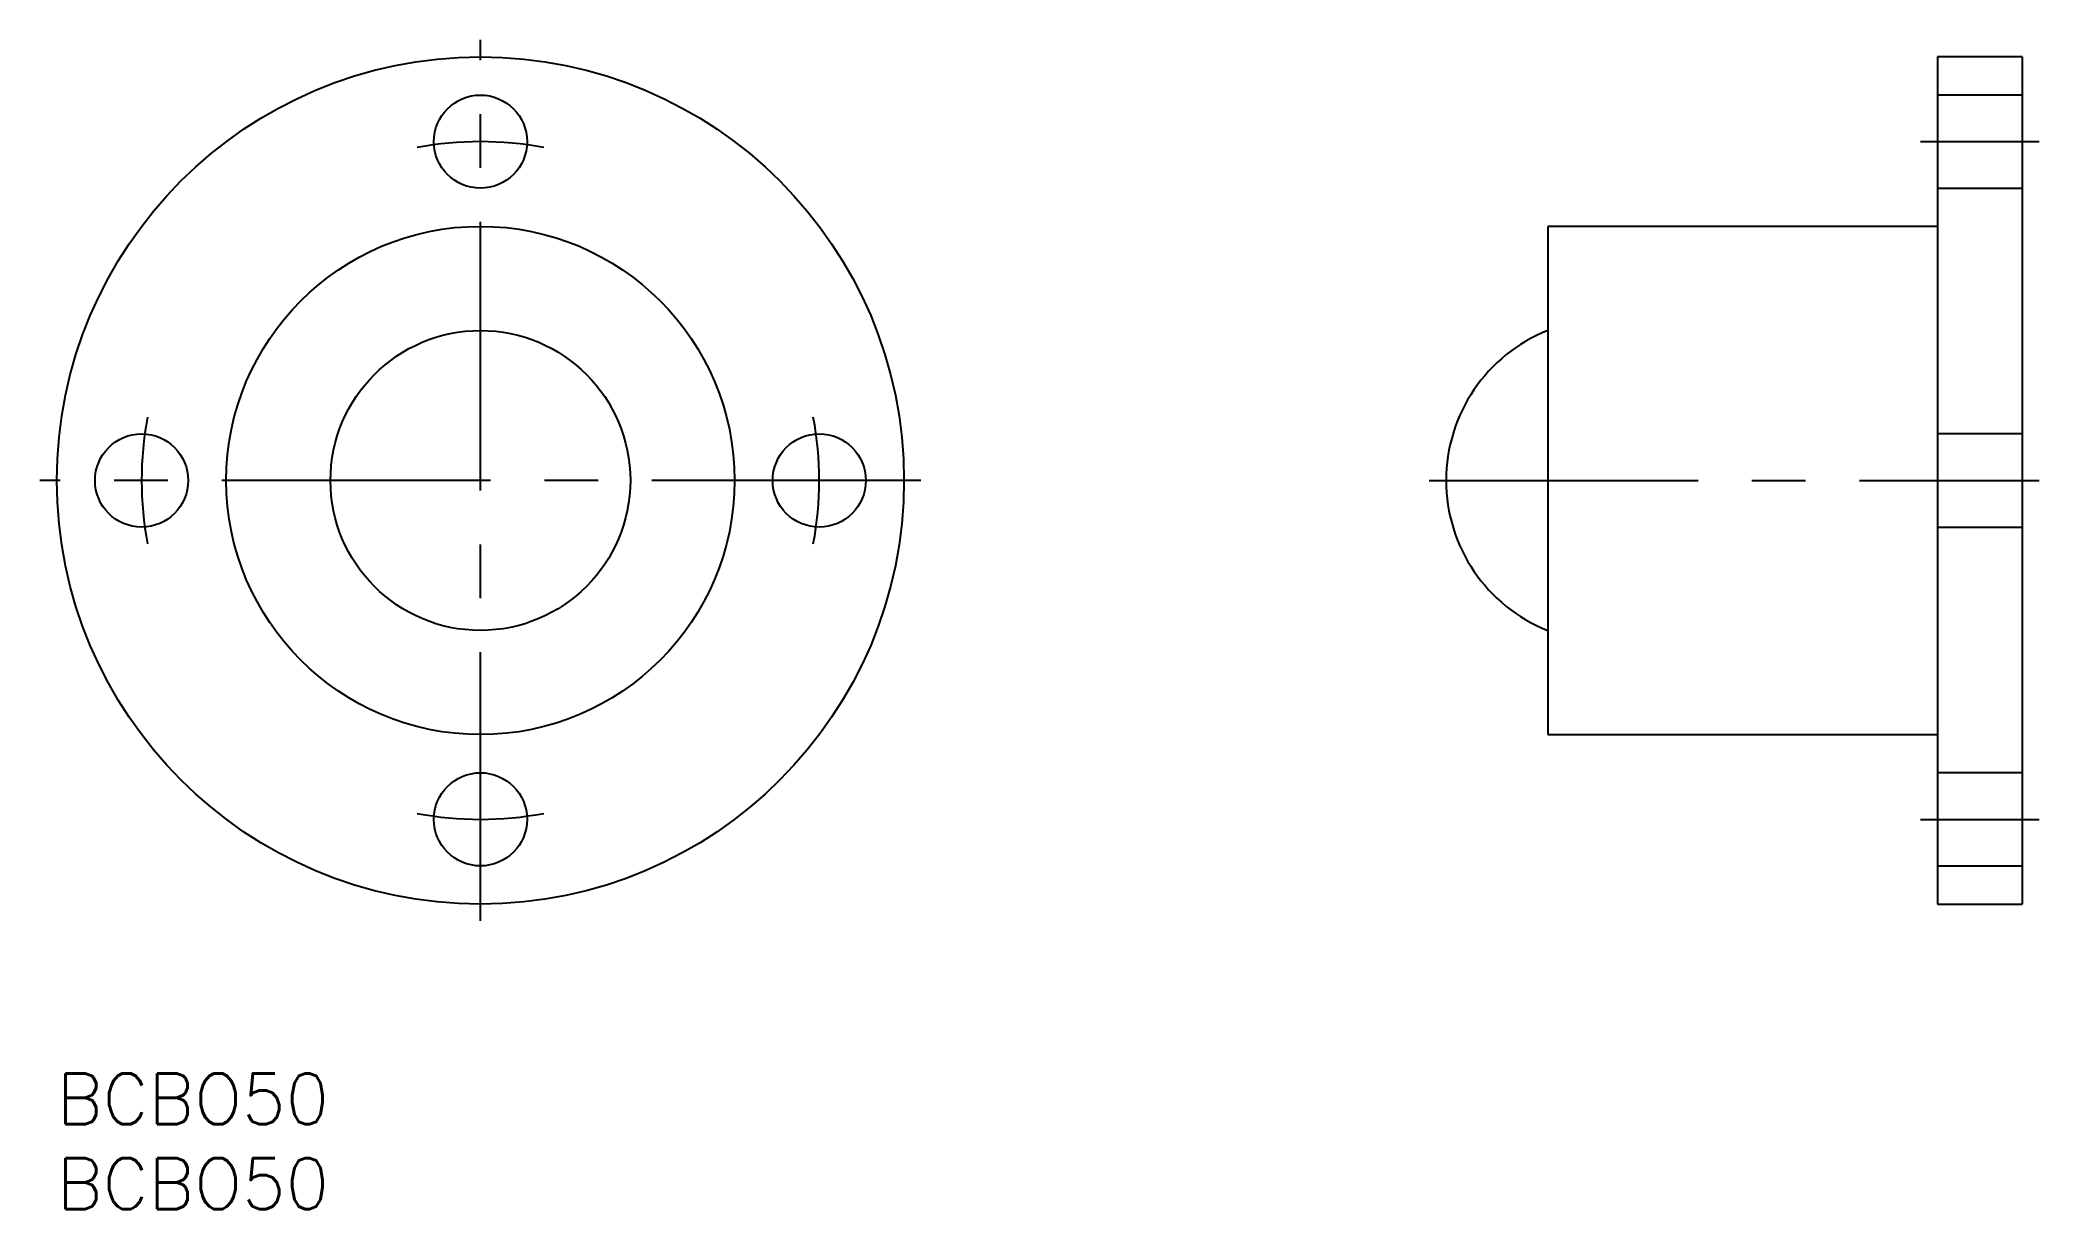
# Model space of a CAD drawing. Extents: x -1 to 117, y -8 to 61.
import ezdxf

# ---------------------------------------------------------------- set-up
doc = ezdxf.new("R2010")
doc.units = 0
doc.header["$LTSCALE"] = 0.5
doc.linetypes.add('CENTER', pattern=[50.8, 31.75, -6.35, 6.35, -6.35])
doc.linetypes.add('DASHED', pattern=[19.05, 12.7, -6.35])
for name, color, linetype in [('MSM_CENTER', 1, 'CENTER'), ('MSM_CONTINUOUS', 7, 'CONTINUOUS'), ('MSM_DASHED', 4, 'DASHED'), ('MSM_PART_NUMBER', 7, 'CONTINUOUS')]:
    doc.layers.add(name, color=color, linetype=linetype)
doc.styles.get("Standard").update_dxf_attribs({"font": 'txt.shx', "height": 3, "bigfont": 'bigfont.shx'})

# ---------------------------------------------------------------- blocks, each defined once
blk = doc.blocks.new('*U4')
at = {"layer": 'MSM_PART_NUMBER'}
blk.add_text('BCBO50', height=3, dxfattribs=at).set_placement((0, -3))
blk = doc.blocks.new('*U5')
at = {"layer": 'MSM_PART_NUMBER'}
blk.add_text('BCBO50', height=3, dxfattribs=at).set_placement((0, -8))

msp = doc.modelspace()

# ---------------------------------------------------------------- linework, layer by layer
at = {"layer": 'MSM_CENTER'}
for p, q in [((25, 9), (25, 61)), ((110, 55), (117, 55)), ((51, 35), (-1, 35)), ((81, 35), (117, 35)), ((110, 15), (117, 15))]:
    msp.add_line(p, q, dxfattribs=at)
for start, end in [(79.2412, 100.7588), (169.2412, 190.7588), (349.2412, 10.7588), (259.2412, 280.7588)]:
    msp.add_arc((25, 35), 20, start, end, dxfattribs=at)
at = {"layer": 'MSM_CONTINUOUS'}
for p, q in [((116, 60), (111, 60)), ((111, 60), (111, 10)), ((116, 60), (116, 10)), ((111, 50), (88, 50)), ((88, 50), (88, 20)), ((88, 20), (111, 20)), ((111, 10), (116, 10))]:
    msp.add_line(p, q, dxfattribs=at)
for centre, radius in [((25, 35), 25), ((25, 55), 2.75), ((25, 35), 15), ((25, 35), 8.85), ((5, 35), 2.75), ((45, 35), 2.75), ((25, 15), 2.75)]:
    msp.add_circle(centre, radius, dxfattribs=at)
msp.add_arc((91.53, 35), 9.53, 111.7205, 248.2795, dxfattribs=at)
at = {"layer": 'MSM_DASHED'}
for p, q in [((116, 57.75), (111, 57.75)), ((111, 52.25), (116, 52.25)), ((116, 37.75), (111, 37.75)), ((111, 32.25), (116, 32.25)), ((116, 17.75), (111, 17.75)), ((111, 12.25), (116, 12.25))]:
    msp.add_line(p, q, dxfattribs=at)

# ---------------------------------------------------------------- block references
at = {"layer": 'MSM_CONTINUOUS'}
for name in ['*U4', '*U5']:
    msp.add_blockref(name, (0, 0), dxfattribs=at)

doc.saveas('drawing.dxf')
